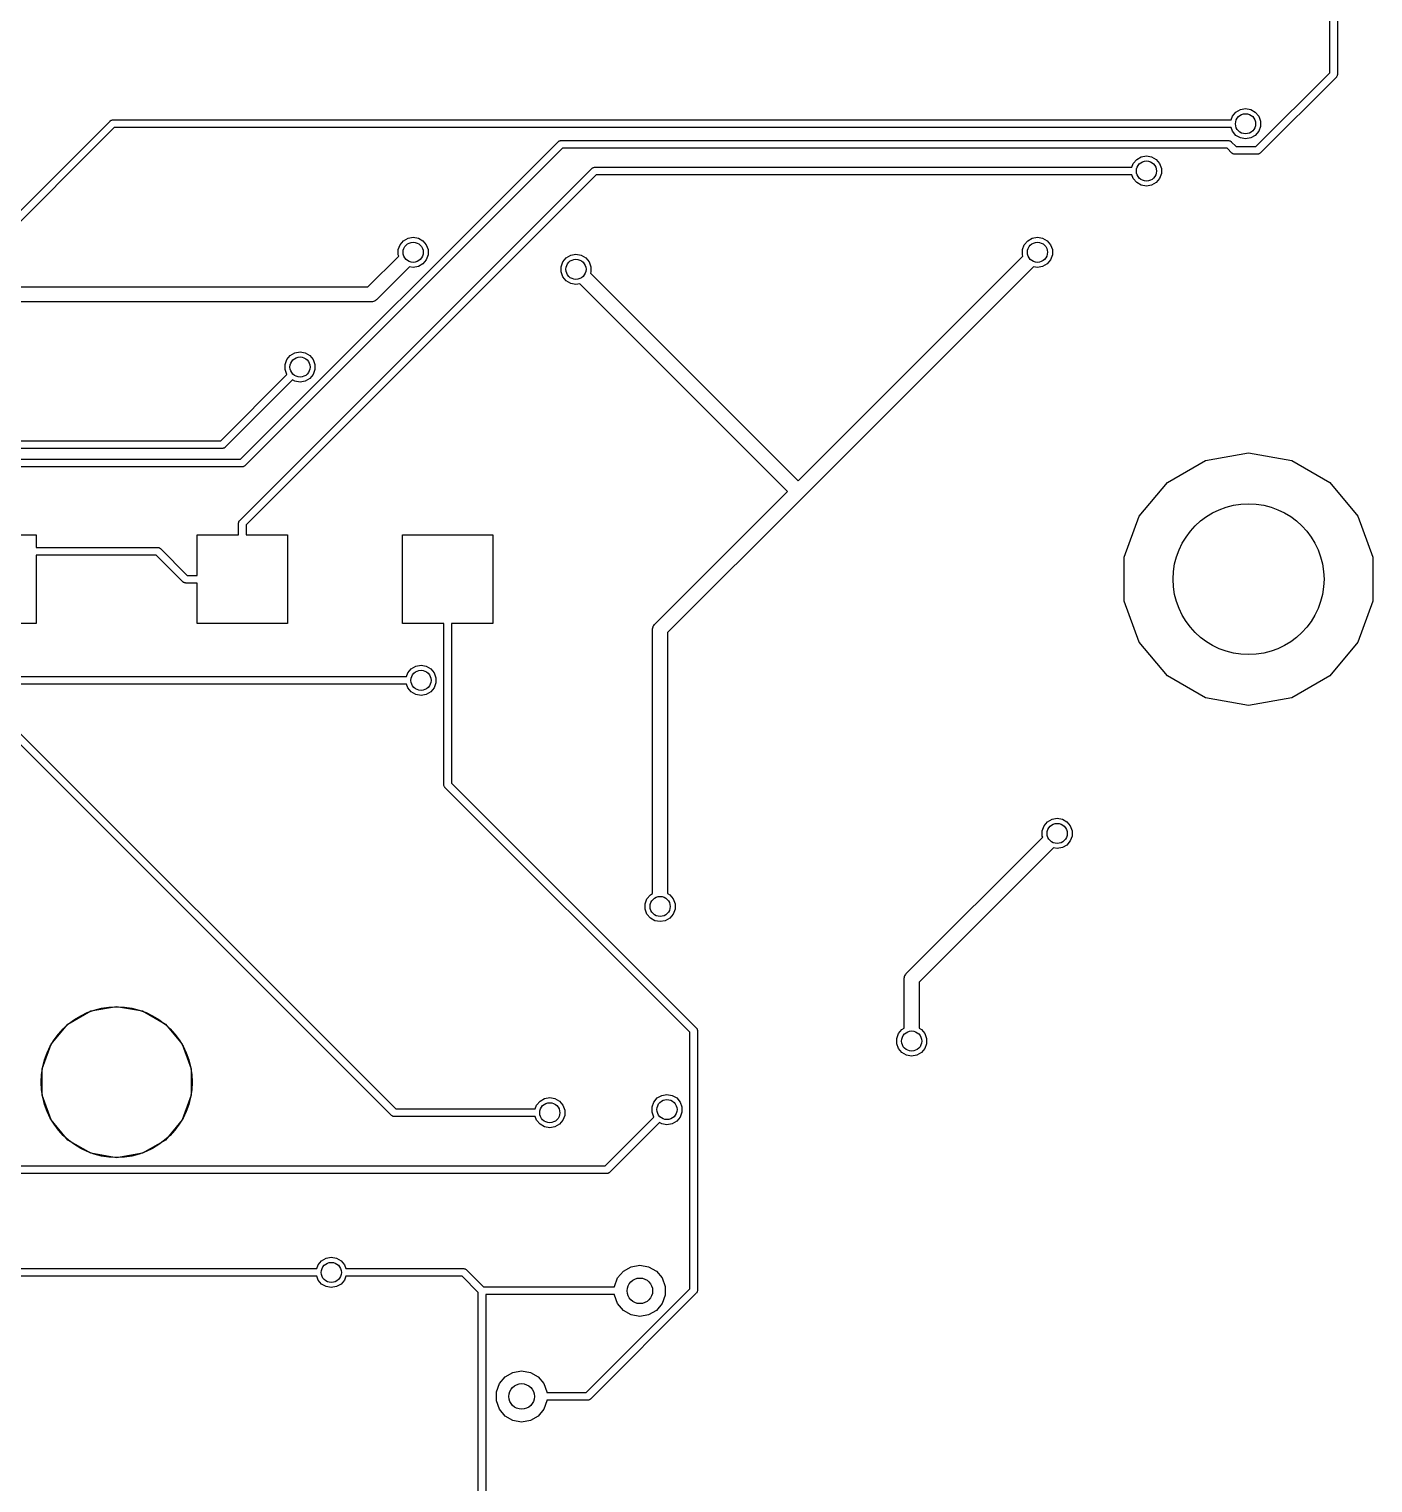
# Model space of a CAD drawing. Extents: x 0 to 100, y -163 to 0.
# Drawn here: x 73.26 to 99.97, y -70.47 to -41.56 of the extents above; entities that cross this region are included whole.
import ezdxf

# ---------------------------------------------------------------- set-up
doc = ezdxf.new("R2010")
doc.units = 0
doc.header["$MEASUREMENT"] = 0
doc.layers.add('BLACK', color=7, linetype='CONTINUOUS')

msp = doc.modelspace()

# ---------------------------------------------------------------- linework, layer by layer
at = {"layer": 'Black'}
for p, q in [((99.1142, -42.4304), (99.1142, -36.4994)), ((99.2666, -36.4678), (99.2666, -42.462)), ((97.6474, -43.8972), (99.1142, -42.4304)), ((99.2595, -42.4942), (99.2537, -42.5024)), ((99.2603, -42.491), (99.2595, -42.4942)), ((99.262, -42.4881), (99.2603, -42.491)), ((99.2637, -42.4783), (99.262, -42.4881)), ((99.2663, -42.4686), (99.2637, -42.4783)), ((99.2666, -42.462), (99.266, -42.4653)), ((99.266, -42.4653), (99.2663, -42.4686)), ((99.2443, -42.5159), (97.7329, -44.0273)), ((99.2462, -42.5131), (99.2443, -42.5159)), ((99.2488, -42.511), (99.2462, -42.5131)), ((99.2537, -42.5024), (99.2488, -42.511)), ((97.1522, -43.3683), (97.1793, -43.2939)), ((97.1793, -43.2939), (97.2465, -43.2138)), ((97.2465, -43.2138), (97.3371, -43.1615)), ((97.3371, -43.1615), (97.4401, -43.1434)), ((97.4401, -43.1434), (97.5431, -43.1615)), ((97.5431, -43.1615), (97.6337, -43.2138)), ((97.6337, -43.2138), (97.7009, -43.2939)), ((97.7009, -43.2939), (97.7367, -43.3922)), ((72.1122, -46.1464), (74.868, -43.3906)), ((74.9535, -43.5207), (72.1977, -46.2765)), ((74.868, -43.3906), (74.8708, -43.3887)), ((74.8708, -43.3887), (74.8729, -43.3861)), ((74.8729, -43.3861), (74.8815, -43.3811)), ((74.8815, -43.3811), (74.8897, -43.3754)), ((74.8897, -43.3754), (74.8929, -43.3746)), ((74.8929, -43.3746), (74.8958, -43.3729)), ((74.8958, -43.3729), (74.9056, -43.3712)), ((74.9056, -43.3712), (74.9153, -43.3686)), ((74.9153, -43.3686), (74.9186, -43.3689)), ((74.9186, -43.3689), (74.9219, -43.3683)), ((74.9219, -43.3683), (97.1522, -43.3683)), ((97.1522, -43.5207), (74.9535, -43.5207)), ((97.1793, -43.5951), (97.1522, -43.5207)), ((97.2465, -43.6752), (97.1793, -43.5951)), ((97.7009, -43.5951), (97.6337, -43.6752)), ((97.7367, -43.4968), (97.7009, -43.5951)), ((97.7367, -43.3922), (97.7367, -43.4968)), ((77.4649, -50.1141), (83.7774, -43.8016)), ((83.8629, -43.9317), (77.5504, -50.2442)), ((83.7774, -43.8016), (83.7802, -43.7997)), ((83.7802, -43.7997), (83.7823, -43.7971)), ((83.7823, -43.7971), (83.7909, -43.7921)), ((83.7909, -43.7921), (83.7991, -43.7864)), ((83.7991, -43.7864), (83.8023, -43.7856)), ((83.8023, -43.7856), (83.8052, -43.7839)), ((83.8052, -43.7839), (83.815, -43.7822)), ((83.815, -43.7822), (83.8247, -43.7796)), ((83.8247, -43.7796), (83.828, -43.7799)), ((83.828, -43.7799), (83.8313, -43.7793)), ((83.8313, -43.7793), (97.1031, -43.7793)), ((97.0715, -43.9317), (83.8629, -43.9317)), ((97.1671, -44.0273), (97.0715, -43.9317)), ((97.1031, -43.7793), (97.1064, -43.7799)), ((97.1064, -43.7799), (97.1097, -43.7796)), ((97.1097, -43.7796), (97.1194, -43.7822)), ((97.1194, -43.7822), (97.1292, -43.7839)), ((97.1292, -43.7839), (97.1321, -43.7856)), ((97.1321, -43.7856), (97.1353, -43.7864)), ((97.1353, -43.7864), (97.1435, -43.7922)), ((97.1435, -43.7922), (97.1521, -43.7971)), ((97.1521, -43.7971), (97.1542, -43.7997)), ((97.1542, -43.7997), (97.157, -43.8016)), ((97.157, -43.8016), (97.2526, -43.8972)), ((97.3371, -43.7275), (97.2465, -43.6752)), ((97.2526, -43.8972), (97.6474, -43.8972)), ((97.4401, -43.7456), (97.3371, -43.7275)), ((97.5431, -43.7275), (97.4401, -43.7456)), ((97.6337, -43.6752), (97.5431, -43.7275)), ((95.2084, -44.2338), (95.2756, -44.1537)), ((95.2756, -44.1537), (95.3662, -44.1014)), ((95.3662, -44.1014), (95.4692, -44.0833)), ((95.4692, -44.0833), (95.5722, -44.1014)), ((95.5722, -44.1014), (95.6628, -44.1537)), ((95.6628, -44.1537), (95.73, -44.2338)), ((97.1699, -44.0292), (97.1671, -44.0273)), ((97.172, -44.0318), (97.1699, -44.0292)), ((97.1806, -44.0367), (97.172, -44.0318)), ((97.1888, -44.0425), (97.1806, -44.0367)), ((97.192, -44.0433), (97.1888, -44.0425)), ((97.1949, -44.045), (97.192, -44.0433)), ((97.2047, -44.0467), (97.1949, -44.045)), ((97.2144, -44.0493), (97.2047, -44.0467)), ((97.2177, -44.049), (97.2144, -44.0493)), ((97.221, -44.0496), (97.2177, -44.049)), ((97.679, -44.0496), (97.221, -44.0496)), ((97.6823, -44.049), (97.679, -44.0496)), ((97.6856, -44.0493), (97.6823, -44.049)), ((97.6953, -44.0467), (97.6856, -44.0493)), ((97.7051, -44.045), (97.6953, -44.0467)), ((97.708, -44.0433), (97.7051, -44.045)), ((97.7112, -44.0425), (97.708, -44.0433)), ((97.7194, -44.0367), (97.7112, -44.0425)), ((97.728, -44.0318), (97.7194, -44.0367)), ((97.7301, -44.0292), (97.728, -44.0318)), ((97.7329, -44.0273), (97.7301, -44.0292)), ((77.4461, -51.3333), (84.4489, -44.3305)), ((84.5344, -44.4606), (77.5762, -51.4188)), ((84.4489, -44.3305), (84.4517, -44.3286)), ((84.4517, -44.3286), (84.4538, -44.326)), ((84.4538, -44.326), (84.4624, -44.321)), ((84.4624, -44.321), (84.4706, -44.3153)), ((84.4706, -44.3153), (84.4738, -44.3145)), ((84.4738, -44.3145), (84.4767, -44.3128)), ((84.4767, -44.3128), (84.4865, -44.3111)), ((84.4865, -44.3111), (84.4962, -44.3085)), ((84.4962, -44.3085), (84.4995, -44.3088)), ((84.4995, -44.3088), (84.5028, -44.3082)), ((84.5028, -44.3082), (95.1813, -44.3082)), ((95.1813, -44.4606), (84.5344, -44.4606)), ((95.1813, -44.3082), (95.2084, -44.2338)), ((95.2084, -44.535), (95.1813, -44.4606)), ((95.73, -44.2338), (95.7658, -44.3321)), ((95.7658, -44.4367), (95.73, -44.535)), ((95.7658, -44.3321), (95.7658, -44.4367)), ((95.2756, -44.6151), (95.2084, -44.535)), ((95.3662, -44.6674), (95.2756, -44.6151)), ((95.4692, -44.6855), (95.3662, -44.6674)), ((95.5722, -44.6674), (95.4692, -44.6855)), ((95.6628, -44.6151), (95.5722, -44.6674)), ((95.73, -44.535), (95.6628, -44.6151)), ((80.5976, -45.9477), (80.6334, -45.8494)), ((80.5976, -46.0523), (80.5976, -45.9477)), ((80.6334, -45.8494), (80.7006, -45.7693)), ((80.7006, -45.7693), (80.7912, -45.717)), ((80.7912, -45.717), (80.8942, -45.6989)), ((80.8942, -45.6989), (80.9972, -45.717)), ((80.9972, -45.717), (81.0878, -45.7693)), ((81.0878, -45.7693), (81.155, -45.8494)), ((81.155, -45.8494), (81.1908, -45.9477)), ((81.1908, -45.9477), (81.1908, -46.0523)), ((93.0058, -45.9477), (93.0416, -45.8494)), ((93.0058, -46.0523), (93.0058, -45.9477)), ((93.0416, -45.8494), (93.1088, -45.7693)), ((93.1088, -45.7693), (93.1994, -45.717)), ((93.1994, -45.717), (93.3024, -45.6989)), ((93.3024, -45.6989), (93.4054, -45.717)), ((93.4054, -45.717), (93.496, -45.7693)), ((93.496, -45.7693), (93.5632, -45.8494)), ((93.5632, -45.8494), (93.599, -45.9477)), ((93.599, -45.9477), (93.599, -46.0523)), ((79.9939, -46.6882), (80.6062, -46.0759)), ((80.6062, -46.0759), (80.5976, -46.0523)), ((81.0878, -46.2307), (80.9972, -46.283)), ((81.155, -46.1506), (81.0878, -46.2307)), ((81.1908, -46.0523), (81.155, -46.1506)), ((83.8328, -46.2867), (83.8686, -46.1884)), ((83.8686, -46.1884), (83.9358, -46.1083)), ((83.9358, -46.1083), (84.0264, -46.056)), ((84.0264, -46.056), (84.1294, -46.0379)), ((84.1294, -46.0379), (84.2324, -46.056)), ((84.2324, -46.056), (84.323, -46.1083)), ((84.323, -46.1083), (84.3902, -46.1884)), ((84.3902, -46.1884), (84.426, -46.2867)), ((88.5464, -50.5439), (93.0144, -46.0759)), ((93.0144, -46.0759), (93.0058, -46.0523)), ((93.496, -46.2307), (93.4054, -46.283)), ((93.5632, -46.1506), (93.496, -46.2307)), ((93.599, -46.0523), (93.5632, -46.1506)), ((80.8185, -46.2878), (80.1621, -46.9443)), ((80.8942, -46.3011), (80.8185, -46.2878)), ((80.9972, -46.283), (80.8942, -46.3011)), ((83.8328, -46.3913), (83.8328, -46.2867)), ((83.8686, -46.4896), (83.8328, -46.3913)), ((83.9358, -46.5697), (83.8686, -46.4896)), ((84.426, -46.3913), (84.4174, -46.4149)), ((84.4174, -46.4149), (88.5464, -50.5439)), ((84.426, -46.2867), (84.426, -46.3913)), ((93.2267, -46.2878), (88.6525, -50.8621)), ((93.3024, -46.3011), (93.2267, -46.2878)), ((93.4054, -46.283), (93.3024, -46.3011)), ((69.648, -46.6882), (79.9939, -46.6882)), ((84.0264, -46.622), (83.9358, -46.5697)), ((84.1294, -46.6401), (84.0264, -46.622)), ((84.2051, -46.6268), (84.1294, -46.6401)), ((88.3343, -50.756), (84.2051, -46.6268)), ((80.056, -46.9882), (69.5859, -46.9882)), ((80.0625, -46.9871), (80.056, -46.9882)), ((80.0691, -46.9876), (80.0625, -46.9871)), ((80.088, -46.9826), (80.0691, -46.9876)), ((80.1073, -46.9792), (80.088, -46.9826)), ((80.113, -46.9759), (80.1073, -46.9792)), ((80.1194, -46.9741), (80.113, -46.9759)), ((80.1354, -46.9629), (80.1194, -46.9741)), ((80.1524, -46.9531), (80.1354, -46.9629)), ((80.1567, -46.9481), (80.1524, -46.9531)), ((80.1621, -46.9443), (80.1567, -46.9481)), ((78.5424, -47.9984), (78.6454, -47.9803)), ((78.6454, -47.9803), (78.7484, -47.9984)), ((78.3488, -48.2291), (78.3846, -48.1308)), ((78.3488, -48.3337), (78.3488, -48.2291)), ((78.3846, -48.1308), (78.4518, -48.0507)), ((78.4518, -48.0507), (78.5424, -47.9984)), ((78.7484, -47.9984), (78.839, -48.0507)), ((78.839, -48.0507), (78.9062, -48.1308)), ((78.9062, -48.1308), (78.942, -48.2291)), ((78.942, -48.2291), (78.942, -48.3337)), ((77.0724, -49.7466), (78.3857, -48.4333)), ((78.4966, -48.5379), (77.1579, -49.8767)), ((78.3846, -48.432), (78.3488, -48.3337)), ((78.3857, -48.4333), (78.3846, -48.432)), ((78.5424, -48.5644), (78.4966, -48.5379)), ((78.6454, -48.5825), (78.5424, -48.5644)), ((78.7484, -48.5644), (78.6454, -48.5825)), ((78.839, -48.5121), (78.7484, -48.5644)), ((78.9062, -48.432), (78.839, -48.5121)), ((78.942, -48.3337), (78.9062, -48.432)), ((58.5852, -49.7466), (77.0724, -49.7466)), ((77.104, -49.899), (58.6168, -49.899)), ((77.1073, -49.8984), (77.104, -49.899)), ((77.1106, -49.8987), (77.1073, -49.8984)), ((77.1203, -49.8961), (77.1106, -49.8987)), ((77.1301, -49.8944), (77.1203, -49.8961)), ((77.133, -49.8927), (77.1301, -49.8944)), ((77.1362, -49.8919), (77.133, -49.8927)), ((77.1444, -49.8861), (77.1362, -49.8919)), ((77.153, -49.8812), (77.1444, -49.8861)), ((77.1551, -49.8786), (77.153, -49.8812)), ((77.1579, -49.8767), (77.1551, -49.8786)), ((96.6417, -50.1418), (97.5, -49.9904)), ((97.5, -49.9904), (98.3583, -50.1418)), ((59.9924, -50.1141), (77.4649, -50.1141)), ((77.4965, -50.2665), (60.024, -50.2665)), ((77.4998, -50.2659), (77.4965, -50.2665)), ((77.5031, -50.2662), (77.4998, -50.2659)), ((77.5128, -50.2636), (77.5031, -50.2662)), ((77.5226, -50.2619), (77.5128, -50.2636)), ((77.5255, -50.2602), (77.5226, -50.2619)), ((77.5287, -50.2594), (77.5255, -50.2602)), ((77.5369, -50.2536), (77.5287, -50.2594)), ((77.5455, -50.2487), (77.5369, -50.2536)), ((77.5476, -50.2461), (77.5455, -50.2487)), ((77.5504, -50.2442), (77.5476, -50.2461)), ((95.8869, -50.5776), (96.6417, -50.1418)), ((98.3583, -50.1418), (99.1131, -50.5776)), ((95.3267, -51.2452), (95.8869, -50.5776)), ((99.1131, -50.5776), (99.6733, -51.2452)), ((85.6966, -53.3936), (88.3343, -50.756)), ((88.6525, -50.8621), (85.9527, -53.5618)), ((77.4238, -51.3872), (77.4244, -51.3839)), ((77.4238, -51.6161), (77.4238, -51.3872)), ((77.4241, -51.3806), (77.4267, -51.3709)), ((77.4244, -51.3839), (77.4241, -51.3806)), ((77.4267, -51.3709), (77.4284, -51.3611)), ((77.4284, -51.3611), (77.4301, -51.3582)), ((77.4301, -51.3582), (77.4309, -51.355)), ((77.4309, -51.355), (77.4367, -51.3468)), ((77.4367, -51.3468), (77.4416, -51.3382)), ((77.4416, -51.3382), (77.4442, -51.3361)), ((77.4442, -51.3361), (77.4461, -51.3333)), ((77.5762, -51.4188), (77.5762, -51.6161)), ((95.0286, -52.0642), (95.3267, -51.2452)), ((99.6733, -51.2452), (99.9714, -52.0642)), ((72.2802, -51.6161), (73.3992, -51.6161)), ((73.3992, -51.6161), (73.3992, -51.8674)), ((76.6008, -52.4238), (76.6008, -51.6161)), ((76.6008, -51.6161), (77.4238, -51.6161)), ((77.5762, -51.6161), (78.3991, -51.6161)), ((78.3991, -51.6161), (78.3991, -53.3839)), ((80.6801, -53.3839), (80.6801, -51.6161)), ((80.6801, -51.6161), (82.4784, -51.6161)), ((82.4784, -51.6161), (82.4784, -53.3839)), ((73.3992, -51.8674), (75.8155, -51.8674)), ((75.7839, -52.0198), (73.3992, -52.0198)), ((73.3992, -52.0198), (73.3992, -53.3839)), ((76.318, -52.5539), (75.7839, -52.0198)), ((75.8155, -51.8674), (75.8188, -51.868)), ((75.8188, -51.868), (75.8221, -51.8677)), ((75.8221, -51.8677), (75.8318, -51.8703)), ((75.8318, -51.8703), (75.8416, -51.872)), ((75.8416, -51.872), (75.8445, -51.8737)), ((75.8445, -51.8737), (75.8477, -51.8745)), ((75.8477, -51.8745), (75.8559, -51.8803)), ((75.8559, -51.8803), (75.8645, -51.8852)), ((75.8645, -51.8852), (75.8666, -51.8878)), ((75.8666, -51.8878), (75.8694, -51.8897)), ((75.8694, -51.8897), (76.4035, -52.4238)), ((95.0286, -52.9358), (95.0286, -52.0642)), ((99.9714, -52.0642), (99.9714, -52.9358)), ((76.3208, -52.5558), (76.318, -52.5539)), ((76.3229, -52.5584), (76.3208, -52.5558)), ((76.3315, -52.5633), (76.3229, -52.5584)), ((76.3397, -52.5691), (76.3315, -52.5633)), ((76.3429, -52.5699), (76.3397, -52.5691)), ((76.3458, -52.5716), (76.3429, -52.5699)), ((76.3556, -52.5733), (76.3458, -52.5716)), ((76.3653, -52.5759), (76.3556, -52.5733)), ((76.3686, -52.5756), (76.3653, -52.5759)), ((76.3719, -52.5762), (76.3686, -52.5756)), ((76.6008, -52.5762), (76.3719, -52.5762)), ((76.4035, -52.4238), (76.6008, -52.4238)), ((76.6008, -53.3839), (76.6008, -52.5762)), ((80.4607, -63.1627), (70.0056, -52.7076)), ((70.1357, -52.6221), (80.5462, -63.0326)), ((95.3267, -53.7548), (95.0286, -52.9358)), ((99.9714, -52.9358), (99.6733, -53.7548)), ((73.3992, -53.3839), (71.6009, -53.3839)), ((78.3991, -53.3839), (76.6008, -53.3839)), ((81.503, -53.3839), (80.6801, -53.3839)), ((81.503, -56.5867), (81.503, -53.3839)), ((82.4784, -53.3839), (81.6554, -53.3839)), ((81.6554, -53.3839), (81.6554, -56.5551)), ((85.6533, -53.4866), (85.6583, -53.4677)), ((85.6583, -53.4677), (85.6617, -53.4484)), ((85.6617, -53.4484), (85.665, -53.4427)), ((85.665, -53.4427), (85.6668, -53.4363)), ((85.6668, -53.4363), (85.678, -53.4203)), ((85.678, -53.4203), (85.6878, -53.4033)), ((85.6878, -53.4033), (85.6928, -53.399)), ((85.6928, -53.399), (85.6966, -53.3936)), ((85.6527, -53.4997), (85.6538, -53.4932)), ((85.6527, -58.7518), (85.6527, -53.4997)), ((85.6538, -53.4932), (85.6533, -53.4866)), ((85.9527, -53.5618), (85.9527, -58.7518)), ((95.8869, -54.4224), (95.3267, -53.7548)), ((99.6733, -53.7548), (99.1131, -54.4224)), ((80.7888, -54.3607), (80.856, -54.2806)), ((80.856, -54.2806), (80.9466, -54.2283)), ((80.9466, -54.2283), (81.0496, -54.2102)), ((81.0496, -54.2102), (81.1526, -54.2283)), ((81.1526, -54.2283), (81.2432, -54.2806)), ((81.2432, -54.2806), (81.3104, -54.3607)), ((80.7617, -54.5875), (72.3959, -54.5875)), ((72.4275, -54.4351), (80.7617, -54.4351)), ((80.7617, -54.4351), (80.7888, -54.3607)), ((80.7888, -54.6619), (80.7617, -54.5875)), ((81.3104, -54.3607), (81.3462, -54.459)), ((81.3462, -54.5636), (81.3104, -54.6619)), ((81.3462, -54.459), (81.3462, -54.5636)), ((96.6417, -54.8582), (95.8869, -54.4224)), ((99.1131, -54.4224), (98.3583, -54.8582)), ((80.856, -54.742), (80.7888, -54.6619)), ((80.9466, -54.7943), (80.856, -54.742)), ((81.0496, -54.8124), (80.9466, -54.7943)), ((81.1526, -54.7943), (81.0496, -54.8124)), ((81.2432, -54.742), (81.1526, -54.7943)), ((81.3104, -54.6619), (81.2432, -54.742)), ((97.5, -55.0095), (96.6417, -54.8582)), ((98.3583, -54.8582), (97.5, -55.0095)), ((81.5036, -56.59), (81.503, -56.5867)), ((81.5033, -56.5933), (81.5036, -56.59)), ((81.5059, -56.603), (81.5033, -56.5933)), ((81.5076, -56.6128), (81.5059, -56.603)), ((81.5093, -56.6157), (81.5076, -56.6128)), ((81.5101, -56.6189), (81.5093, -56.6157)), ((81.5159, -56.6271), (81.5101, -56.6189)), ((81.5208, -56.6357), (81.5159, -56.6271)), ((81.5234, -56.6378), (81.5208, -56.6357)), ((81.5253, -56.6406), (81.5234, -56.6378)), ((86.3916, -61.5069), (81.5253, -56.6406)), ((81.6554, -56.5551), (86.5217, -61.4214)), ((93.3988, -57.503), (93.4346, -57.4047)), ((93.3988, -57.6076), (93.3988, -57.503)), ((93.4346, -57.4047), (93.5018, -57.3246)), ((93.5018, -57.3246), (93.5924, -57.2723)), ((93.5924, -57.2723), (93.6954, -57.2542)), ((93.6954, -57.2542), (93.7984, -57.2723)), ((93.7984, -57.2723), (93.889, -57.3246)), ((93.889, -57.3246), (93.9562, -57.4047)), ((93.9562, -57.4047), (93.992, -57.503)), ((93.992, -57.503), (93.992, -57.6076)), ((90.6966, -60.3419), (93.4074, -57.6312)), ((93.4074, -57.6312), (93.3988, -57.6076)), ((93.889, -57.786), (93.7984, -57.8383)), ((93.9562, -57.7059), (93.889, -57.786)), ((93.992, -57.6076), (93.9562, -57.7059)), ((93.6197, -57.8431), (90.9527, -60.5101)), ((93.6954, -57.8564), (93.6197, -57.8431)), ((93.7984, -57.8383), (93.6954, -57.8564)), ((85.5061, -58.9553), (85.5419, -58.857)), ((85.5061, -59.0599), (85.5061, -58.9553)), ((85.5419, -58.857), (85.6091, -58.7769)), ((85.6091, -58.7769), (85.6527, -58.7518)), ((85.9527, -58.7518), (85.9963, -58.7769)), ((85.9963, -58.7769), (86.0635, -58.857)), ((86.0635, -58.857), (86.0993, -58.9553)), ((86.0993, -58.9553), (86.0993, -59.0599)), ((85.5419, -59.1582), (85.5061, -59.0599)), ((85.6091, -59.2383), (85.5419, -59.1582)), ((85.6997, -59.2906), (85.6091, -59.2383)), ((85.9963, -59.2383), (85.9057, -59.2906)), ((86.0635, -59.1582), (85.9963, -59.2383)), ((86.0993, -59.0599), (86.0635, -59.1582)), ((85.8027, -59.3087), (85.6997, -59.2906)), ((85.9057, -59.2906), (85.8027, -59.3087)), ((90.6533, -60.4349), (90.6583, -60.416)), ((90.6583, -60.416), (90.6617, -60.3967)), ((90.6617, -60.3967), (90.665, -60.391)), ((90.665, -60.391), (90.6668, -60.3846)), ((90.6668, -60.3846), (90.678, -60.3686)), ((90.678, -60.3686), (90.6878, -60.3516)), ((90.6878, -60.3516), (90.6928, -60.3473)), ((90.6928, -60.3473), (90.6966, -60.3419)), ((90.6527, -60.448), (90.6538, -60.4415)), ((90.6527, -61.4277), (90.6527, -60.448)), ((90.6538, -60.4415), (90.6533, -60.4349)), ((90.9527, -60.5101), (90.9527, -61.4277)), ((74.485, -61.0851), (75, -60.9943)), ((75, -60.9943), (75.515, -61.0851)), ((74.0321, -61.3465), (74.485, -61.0851)), ((75.515, -61.0851), (75.9679, -61.3465)), ((73.696, -61.7471), (74.0321, -61.3465)), ((75.9679, -61.3465), (76.304, -61.7471)), ((86.3916, -66.6134), (86.3916, -61.5069)), ((86.5217, -61.4214), (86.5236, -61.4242)), ((86.5236, -61.4242), (86.5262, -61.4263)), ((86.5262, -61.4263), (86.5311, -61.4349)), ((86.5311, -61.4349), (86.5369, -61.4431)), ((86.5369, -61.4431), (86.5377, -61.4463)), ((86.5377, -61.4463), (86.5394, -61.4492)), ((86.5394, -61.4492), (86.5411, -61.459)), ((86.5411, -61.459), (86.5437, -61.4687)), ((86.5437, -61.4687), (86.5434, -61.472)), ((86.5434, -61.472), (86.544, -61.4753)), ((86.544, -61.4753), (86.544, -66.645)), ((90.5061, -61.6312), (90.5419, -61.5329)), ((90.5419, -61.5329), (90.6091, -61.4528)), ((90.6091, -61.4528), (90.6527, -61.4277)), ((90.9527, -61.4277), (90.9963, -61.4528)), ((90.9963, -61.4528), (91.0635, -61.5329)), ((91.0635, -61.5329), (91.0993, -61.6312)), ((73.5171, -62.2385), (73.696, -61.7471)), ((76.304, -61.7471), (76.4829, -62.2385)), ((90.5061, -61.7358), (90.5061, -61.6312)), ((90.5419, -61.8341), (90.5061, -61.7358)), ((90.6091, -61.9142), (90.5419, -61.8341)), ((91.0635, -61.8341), (90.9963, -61.9142)), ((91.0993, -61.7358), (91.0635, -61.8341)), ((91.0993, -61.6312), (91.0993, -61.7358)), ((90.6997, -61.9665), (90.6091, -61.9142)), ((90.8027, -61.9846), (90.6997, -61.9665)), ((90.9057, -61.9665), (90.8027, -61.9846)), ((90.9963, -61.9142), (90.9057, -61.9665)), ((73.5171, -62.7615), (73.5171, -62.2385)), ((76.4829, -62.2385), (76.4829, -62.7615)), ((73.696, -63.2529), (73.5171, -62.7615)), ((76.4829, -62.7615), (76.304, -63.2529)), ((83.3209, -63.0326), (83.348, -62.9582)), ((83.348, -62.9582), (83.4152, -62.8781)), ((83.4152, -62.8781), (83.5058, -62.8258)), ((83.5058, -62.8258), (83.6088, -62.8077)), ((83.6088, -62.8077), (83.7118, -62.8258)), ((83.7118, -62.8258), (83.8024, -62.8781)), ((83.8024, -62.8781), (83.8696, -62.9582)), ((83.8696, -62.9582), (83.9054, -63.0565)), ((85.6423, -62.9942), (85.6781, -62.8959)), ((85.6423, -63.0988), (85.6423, -62.9942)), ((85.6781, -62.8959), (85.7453, -62.8158)), ((85.7453, -62.8158), (85.8359, -62.7635)), ((85.8359, -62.7635), (85.9389, -62.7454)), ((85.9389, -62.7454), (86.0419, -62.7635)), ((86.0419, -62.7635), (86.1325, -62.8158)), ((86.1325, -62.8158), (86.1997, -62.8959)), ((86.1997, -62.8959), (86.2355, -62.9942)), ((86.2355, -62.9942), (86.2355, -63.0988)), ((74.0321, -63.6535), (73.696, -63.2529)), ((76.304, -63.2529), (75.9679, -63.6535)), ((80.4635, -63.1646), (80.4607, -63.1627)), ((80.4656, -63.1672), (80.4635, -63.1646)), ((80.4742, -63.1721), (80.4656, -63.1672)), ((80.4824, -63.1779), (80.4742, -63.1721)), ((80.4856, -63.1787), (80.4824, -63.1779)), ((80.4885, -63.1804), (80.4856, -63.1787)), ((80.4983, -63.1821), (80.4885, -63.1804)), ((80.508, -63.1847), (80.4983, -63.1821)), ((80.5113, -63.1844), (80.508, -63.1847)), ((80.5146, -63.185), (80.5113, -63.1844)), ((83.3209, -63.185), (80.5146, -63.185)), ((80.5462, -63.0326), (83.3209, -63.0326)), ((83.348, -63.2594), (83.3209, -63.185)), ((83.4152, -63.3395), (83.348, -63.2594)), ((83.8696, -63.2594), (83.8024, -63.3395)), ((83.9054, -63.1611), (83.8696, -63.2594)), ((83.9054, -63.0565), (83.9054, -63.1611)), ((84.7115, -64.1661), (85.6792, -63.1984)), ((85.7901, -63.303), (84.797, -64.2962)), ((85.6781, -63.1971), (85.6423, -63.0988)), ((85.6792, -63.1984), (85.6781, -63.1971)), ((85.8359, -63.3295), (85.7901, -63.303)), ((86.1325, -63.2772), (86.0419, -63.3295)), ((86.1997, -63.1971), (86.1325, -63.2772)), ((86.2355, -63.0988), (86.1997, -63.1971)), ((83.5058, -63.3918), (83.4152, -63.3395)), ((83.6088, -63.4099), (83.5058, -63.3918)), ((83.7118, -63.3918), (83.6088, -63.4099)), ((83.8024, -63.3395), (83.7118, -63.3918)), ((85.9389, -63.3476), (85.8359, -63.3295)), ((86.0419, -63.3295), (85.9389, -63.3476)), ((74.485, -63.9149), (74.0321, -63.6535)), ((75.9679, -63.6535), (75.515, -63.9149)), ((62.0575, -64.1661), (84.7115, -64.1661)), ((75, -64.0057), (74.485, -63.9149)), ((75.515, -63.9149), (75, -64.0057)), ((84.7431, -64.3185), (62.0259, -64.3185)), ((84.7464, -64.3179), (84.7431, -64.3185)), ((84.7497, -64.3182), (84.7464, -64.3179)), ((84.7594, -64.3156), (84.7497, -64.3182)), ((84.7692, -64.3139), (84.7594, -64.3156)), ((84.7721, -64.3122), (84.7692, -64.3139)), ((84.7753, -64.3114), (84.7721, -64.3122)), ((84.7835, -64.3056), (84.7753, -64.3114)), ((84.7921, -64.3007), (84.7835, -64.3056)), ((84.7942, -64.2981), (84.7921, -64.3007)), ((84.797, -64.2962), (84.7942, -64.2981)), ((78.9788, -66.2081), (79.0059, -66.1337)), ((79.0059, -66.1337), (79.0731, -66.0536)), ((79.0731, -66.0536), (79.1637, -66.0013)), ((79.1637, -66.0013), (79.2667, -65.9832)), ((79.2667, -65.9832), (79.3697, -66.0013)), ((79.3697, -66.0013), (79.4603, -66.0536)), ((79.4603, -66.0536), (79.5275, -66.1337)), ((79.5275, -66.1337), (79.5546, -66.2081)), ((85.0722, -66.2594), (85.2256, -66.1708)), ((85.2256, -66.1708), (85.4, -66.1401)), ((85.4, -66.1401), (85.5744, -66.1708)), ((85.5744, -66.1708), (85.7278, -66.2594)), ((62.2512, -66.2081), (78.9788, -66.2081)), ((78.9788, -66.3605), (62.2828, -66.3605)), ((79.0059, -66.4349), (78.9788, -66.3605)), ((79.0731, -66.515), (79.0059, -66.4349)), ((79.5275, -66.4349), (79.4603, -66.515)), ((79.5546, -66.3605), (79.5275, -66.4349)), ((79.5546, -66.2081), (81.8968, -66.2081)), ((81.8652, -66.3605), (79.5546, -66.3605)), ((82.1863, -66.6816), (81.8652, -66.3605)), ((81.8968, -66.2081), (81.9001, -66.2087)), ((81.9001, -66.2087), (81.9034, -66.2084)), ((81.9034, -66.2084), (81.9131, -66.211)), ((81.9131, -66.211), (81.9229, -66.2127)), ((81.9229, -66.2127), (81.9258, -66.2144)), ((81.9258, -66.2144), (81.929, -66.2152)), ((81.929, -66.2152), (81.9372, -66.221)), ((81.9372, -66.221), (81.9458, -66.2259)), ((81.9458, -66.2259), (81.9479, -66.2285)), ((81.9479, -66.2285), (81.9507, -66.2304)), ((81.9507, -66.2304), (82.2941, -66.5738)), ((84.8978, -66.5614), (84.9584, -66.395)), ((84.9584, -66.395), (85.0722, -66.2594)), ((85.7278, -66.2594), (85.8416, -66.395)), ((85.8416, -66.395), (85.9022, -66.5614)), ((79.1637, -66.5673), (79.0731, -66.515)), ((79.2667, -66.5854), (79.1637, -66.5673)), ((79.3697, -66.5673), (79.2667, -66.5854)), ((79.4603, -66.515), (79.3697, -66.5673)), ((82.1863, -79.9808), (82.1863, -66.6816)), ((82.2941, -66.5738), (84.8978, -66.5738)), ((84.8978, -66.7262), (82.3387, -66.7262)), ((82.3387, -66.7262), (82.3387, -79.9492)), ((84.3312, -68.6738), (86.3916, -66.6134)), ((86.5217, -66.6989), (84.4167, -68.8039)), ((84.8978, -66.5738), (84.8978, -66.5614)), ((84.8978, -66.7386), (84.8978, -66.7262)), ((84.9584, -66.905), (84.8978, -66.7386)), ((85.9022, -66.7386), (85.8416, -66.905)), ((85.9022, -66.5614), (85.9022, -66.7386)), ((86.5236, -66.6961), (86.5217, -66.6989)), ((86.5262, -66.694), (86.5236, -66.6961)), ((86.5312, -66.6854), (86.5262, -66.694)), ((86.5369, -66.6772), (86.5312, -66.6854)), ((86.5377, -66.674), (86.5369, -66.6772)), ((86.5394, -66.6711), (86.5377, -66.674)), ((86.5411, -66.6613), (86.5394, -66.6711)), ((86.5437, -66.6516), (86.5411, -66.6613)), ((86.544, -66.645), (86.5434, -66.6483)), ((86.5434, -66.6483), (86.5437, -66.6516)), ((85.0722, -67.0406), (84.9584, -66.905)), ((85.2256, -67.1292), (85.0722, -67.0406)), ((85.7278, -67.0406), (85.5744, -67.1292)), ((85.8416, -66.905), (85.7278, -67.0406)), ((85.4, -67.1599), (85.2256, -67.1292)), ((85.5744, -67.1292), (85.4, -67.1599)), ((82.5478, -68.6615), (82.6084, -68.495)), ((82.6084, -68.495), (82.7222, -68.3594)), ((82.7222, -68.3594), (82.8756, -68.2708)), ((82.8756, -68.2708), (83.05, -68.2401)), ((83.05, -68.2401), (83.2244, -68.2708)), ((83.2244, -68.2708), (83.3778, -68.3594)), ((83.3778, -68.3594), (83.4916, -68.495)), ((83.4916, -68.495), (83.5522, -68.6615)), ((82.5478, -68.8385), (82.5478, -68.6615)), ((83.5522, -68.6615), (83.5522, -68.6738)), ((83.5522, -68.6738), (84.3312, -68.6738)), ((82.6084, -69.005), (82.5478, -68.8385)), ((82.7222, -69.1406), (82.6084, -69.005)), ((83.4916, -69.005), (83.3778, -69.1406)), ((83.5522, -68.8385), (83.4916, -69.005)), ((84.3628, -68.8262), (83.5522, -68.8262)), ((83.5522, -68.8262), (83.5522, -68.8385)), ((84.3661, -68.8256), (84.3628, -68.8262)), ((84.3694, -68.8259), (84.3661, -68.8256)), ((84.3791, -68.8233), (84.3694, -68.8259)), ((84.3889, -68.8216), (84.3791, -68.8233)), ((84.3918, -68.8199), (84.3889, -68.8216)), ((84.395, -68.8191), (84.3918, -68.8199)), ((84.4032, -68.8133), (84.395, -68.8191)), ((84.4118, -68.8084), (84.4032, -68.8133)), ((84.4139, -68.8058), (84.4118, -68.8084)), ((84.4167, -68.8039), (84.4139, -68.8058)), ((82.8756, -69.2292), (82.7222, -69.1406)), ((83.05, -69.2599), (82.8756, -69.2292)), ((83.2244, -69.2292), (83.05, -69.2599)), ((83.3778, -69.1406), (83.2244, -69.2292))]:
    msp.add_line(p, q, dxfattribs=at)
for centre, radius in [((97.4401, -43.4445), 0.2), ((95.4692, -44.3844), 0.2), ((80.8942, -46), 0.2), ((93.3024, -46), 0.2), ((84.1294, -46.339), 0.2), ((78.6454, -48.2814), 0.2), ((97.5, -52.5), 1.5), ((81.0496, -54.5113), 0.2), ((93.6954, -57.5553), 0.2), ((85.8027, -59.0076), 0.2), ((75, -62.5), 1.5), ((90.8027, -61.6835), 0.2), ((83.6088, -63.1088), 0.2), ((85.9389, -63.0465), 0.2), ((79.2667, -66.2843), 0.2), ((85.4, -66.65), 0.254), ((83.05, -68.75), 0.254)]:
    msp.add_circle(centre, radius, dxfattribs=at)

doc.saveas('drawing.dxf')
